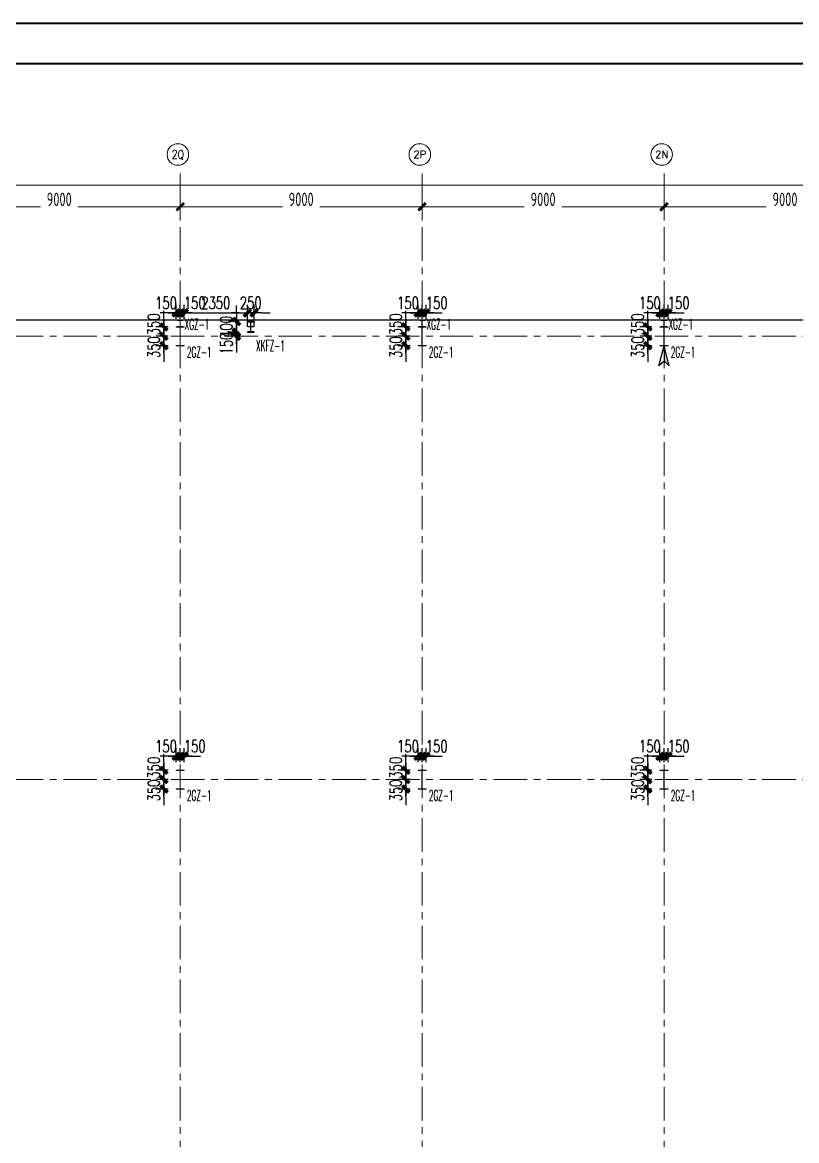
# Model space of a CAD drawing. Extents: x -1201378 to 2367219, y -619313 to 244905.
# Drawn here: x 84372 to 113175, y -11535 to 30085 of the extents above; entities that cross this region are included whole.
import ezdxf
from ezdxf.enums import TextEntityAlignment as Align

# ---------------------------------------------------------------- set-up
doc = ezdxf.new("R2010")
doc.units = 0
doc.header["$LTSCALE"] = 1000
doc.linetypes.add('CENTER', pattern=[2, 1.25, -0.25, 0.25, -0.25])
doc.linetypes.add('HIDDEN', pattern=[0.375, 0.25, -0.125])
doc.layers.get('0').update_dxf_attribs({"linetype": 'CONTINUOUS'})
doc.layers.get('Defpoints').update_dxf_attribs({"linetype": 'CONTINUOUS'})
for name, color, linetype in [('0-cxFrame', 155, 'CONTINUOUS'), ('A-AXIS-DP', 126, 'CONTINUOUS'), ('S-CJGC', 5, 'CONTINUOUS'), ('S-DIMZ', 115, 'CONTINUOUS'), ('S-SGJ', 21, 'CONTINUOUS'), ('S-SHAPE2', 165, 'HIDDEN')]:
    doc.layers.add(name, color=color, linetype=linetype)
for name, color, linetype, lineweight in [('0-cxText', 131, 'CONTINUOUS', 25), ('S-axis', 111, 'CONTINUOUS', 0), ('S-col', 2, 'CONTINUOUS', 0), ('S-dote', 5, 'CENTER', 0)]:
    doc.layers.add(name, color=color, linetype=linetype, lineweight=lineweight)
doc.styles.add('_TCH_AXIS', font='COMPLEX', dxfattribs={"bigfont": 'GBCBIG'})
doc.styles.add('cx_tuming', font='simhei.ttf')
doc.styles.add('cx_tuqian1', font='')
doc.styles.add('SS1', font='tj-romans1.shx', dxfattribs={"width": 0.7, "bigfont": 'tj-hztxt1.shx'})
doc.styles.add('TSSD_Dimension', font='tssdeng.shx', dxfattribs={"width": 0.7, "bigfont": 'hztxt.shx'})
doc.styles.add('黑体', font='simhei.ttf', dxfattribs={"width": 0.8})
doc.styles.get('cx_tuqian1').set_extended_font_data('SimSun')
doc.dimstyles.new('S-150-ARCHI', dxfattribs={"dimscale": 150, "dimtxt": 3, "dimasz": 2, "dimexe": 2, "dimexo": 2, "dimgap": 1, "dimtad": 1, "dimdec": 0, "dimzin": 0, "dimdsep": 46, "dimtxsty": 'SS1', "dimblk1": 'TT', "dimblk2": 'TT', "dimsah": 1, "dimcen": 1, "dimclrd": 256, "dimclre": 256, "dimclrt": 256, "dimadec": 0, "dimazin": 0, "dimtfac": 1, "dimtdec": 0, "dimtix": 1, "dimtmove": 2, "dimatfit": 0, "dimldrblk": 'TT', "dimfxl": 2, "dimtolj": 1, "dimtzin": 0, "dimarcsym": 0})
doc.dimstyles.new('TSSD_200_200', dxfattribs={"dimtxt": 500, "dimasz": 200, "dimexe": 200, "dimexo": 500, "dimgap": 200, "dimtad": 1, "dimdec": 0, "dimzin": 0, "dimdsep": 46, "dimtxsty": 'TSSD_Dimension', "dimblk": 'ARCHTICK', "dimcen": 0, "dimdle": 200, "dimclrt": 7, "dimadec": 0, "dimazin": 0, "dimtfac": 1, "dimtdec": 0, "dimtix": 1, "dimtmove": 2, "dimatfit": 3, "dimfxl": 1, "dimtolj": 1, "dimtzin": 0, "dimarcsym": 0})

# ---------------------------------------------------------------- blocks, each defined once
blk = doc.blocks.new('_ArchTick')
at = {"color": 0, "linetype": 'ByBlock', "const_width": 0.5}
blk.add_lwpolyline([(-0.71, -0.71), (0.71, 0.71)], dxfattribs=at)
blk = doc.blocks.new('*D96')
at = {"layer": 'Defpoints', "color": 0, "transparency": 16777216}
for p in [(-209758, -176778), (-218758, -177738), (-209758, -177738)]:
    blk.add_point(p, dxfattribs=at)
at = {"layer": 'S-axis', "color": 0, "lineweight": -2, "transparency": 16777216}
for p, q in [((-218958, -176778), (-214957, -176778)), ((-218758, -177238), (-218758, -176578)), ((-209558, -176778), (-213560, -176778)), ((-209758, -177238), (-209758, -176578))]:
    blk.add_line(p, q, dxfattribs=at)
at = {"layer": 'S-axis', "color": 0, "lineweight": -2, "transparency": 16777216, "xscale": 200, "yscale": 200, "zscale": 200, "rotation": 180}
blk.add_blockref('_ArchTick', (-218758, -176778), dxfattribs=at)
at = {"layer": 'S-axis', "color": 0, "lineweight": -2, "transparency": 16777216, "xscale": 200, "yscale": 200, "zscale": 200}
blk.add_blockref('_ArchTick', (-209758, -176778), dxfattribs=at)
at = {"layer": 'S-axis', "color": 7, "transparency": 16777216, "insert": (-214258, -176503), "char_height": 500, "attachment_point": 5, "style": 'TSSD_Dimension'}
blk.add_mtext('\\A1;9000', dxfattribs=at)
blk = doc.blocks.new('*D97')
at = {"layer": 'Defpoints', "color": 0, "transparency": 16777216}
for p in [(-200758, -176778), (-209758, -177738), (-200758, -177738)]:
    blk.add_point(p, dxfattribs=at)
at = {"layer": 'S-axis', "color": 0, "lineweight": -2, "transparency": 16777216}
for p, q in [((-209958, -176778), (-205957, -176778)), ((-209758, -177238), (-209758, -176578)), ((-200558, -176778), (-204560, -176778)), ((-200758, -177238), (-200758, -176578))]:
    blk.add_line(p, q, dxfattribs=at)
at = {"layer": 'S-axis', "color": 0, "lineweight": -2, "transparency": 16777216, "xscale": 200, "yscale": 200, "zscale": 200, "rotation": 180}
blk.add_blockref('_ArchTick', (-209758, -176778), dxfattribs=at)
at = {"layer": 'S-axis', "color": 0, "lineweight": -2, "transparency": 16777216, "xscale": 200, "yscale": 200, "zscale": 200}
blk.add_blockref('_ArchTick', (-200758, -176778), dxfattribs=at)
at = {"layer": 'S-axis', "color": 7, "transparency": 16777216, "insert": (-205258, -176503), "char_height": 500, "attachment_point": 5, "style": 'TSSD_Dimension'}
blk.add_mtext('\\A1;9000', dxfattribs=at)
blk = doc.blocks.new('*D98')
at = {"layer": 'Defpoints', "color": 0, "transparency": 16777216}
for p in [(-191758, -176778), (-200758, -177738), (-191758, -177738)]:
    blk.add_point(p, dxfattribs=at)
at = {"layer": 'S-axis', "color": 0, "lineweight": -2, "transparency": 16777216}
for p, q in [((-200958, -176778), (-196957, -176778)), ((-200758, -177238), (-200758, -176578)), ((-191558, -176778), (-195560, -176778)), ((-191758, -177238), (-191758, -176578))]:
    blk.add_line(p, q, dxfattribs=at)
at = {"layer": 'S-axis', "color": 0, "lineweight": -2, "transparency": 16777216, "xscale": 200, "yscale": 200, "zscale": 200, "rotation": 180}
blk.add_blockref('_ArchTick', (-200758, -176778), dxfattribs=at)
at = {"layer": 'S-axis', "color": 0, "lineweight": -2, "transparency": 16777216, "xscale": 200, "yscale": 200, "zscale": 200}
blk.add_blockref('_ArchTick', (-191758, -176778), dxfattribs=at)
at = {"layer": 'S-axis', "color": 7, "transparency": 16777216, "insert": (-196258, -176503), "char_height": 500, "attachment_point": 5, "style": 'TSSD_Dimension'}
blk.add_mtext('\\A1;9000', dxfattribs=at)
blk = doc.blocks.new('*D99')
at = {"layer": 'Defpoints', "color": 0, "transparency": 16777216}
for p in [(-182758, -176778), (-191758, -177738), (-182758, -177738)]:
    blk.add_point(p, dxfattribs=at)
at = {"layer": 'S-axis', "color": 0, "lineweight": -2, "transparency": 16777216}
for p, q in [((-191958, -176778), (-187957, -176778)), ((-191758, -177238), (-191758, -176578)), ((-182558, -176778), (-186560, -176778)), ((-182758, -177238), (-182758, -176578))]:
    blk.add_line(p, q, dxfattribs=at)
at = {"layer": 'S-axis', "color": 0, "lineweight": -2, "transparency": 16777216, "xscale": 200, "yscale": 200, "zscale": 200, "rotation": 180}
blk.add_blockref('_ArchTick', (-191758, -176778), dxfattribs=at)
at = {"layer": 'S-axis', "color": 0, "lineweight": -2, "transparency": 16777216, "xscale": 200, "yscale": 200, "zscale": 200}
blk.add_blockref('_ArchTick', (-182758, -176778), dxfattribs=at)
at = {"layer": 'S-axis', "color": 7, "transparency": 16777216, "insert": (-187258, -176503), "char_height": 500, "attachment_point": 5, "style": 'TSSD_Dimension'}
blk.add_mtext('\\A1;9000', dxfattribs=at)
blk = doc.blocks.new('*D112')
at = {"layer": 'Defpoints', "color": 0, "transparency": 16777216}
for p in [(-82958, -175978), (-240958, -177638), (-82958, -177638)]:
    blk.add_point(p, dxfattribs=at)
at = {"layer": 'S-axis', "color": 0, "lineweight": -2, "transparency": 16777216}
for p, q in [((-241158, -175978), (-162899, -175978)), ((-240958, -177138), (-240958, -175778)), ((-82758, -175978), (-161018, -175978)), ((-82958, -177138), (-82958, -175778))]:
    blk.add_line(p, q, dxfattribs=at)
at = {"layer": 'S-axis', "color": 0, "lineweight": -2, "transparency": 16777216, "xscale": 200, "yscale": 200, "zscale": 200, "rotation": 180}
blk.add_blockref('_ArchTick', (-240958, -175978), dxfattribs=at)
at = {"layer": 'S-axis', "color": 0, "lineweight": -2, "transparency": 16777216, "xscale": 200, "yscale": 200, "zscale": 200}
blk.add_blockref('_ArchTick', (-82958, -175978), dxfattribs=at)
at = {"layer": 'S-axis', "color": 7, "transparency": 16777216, "insert": (-161958, -175703), "char_height": 500, "attachment_point": 5, "style": 'TSSD_Dimension'}
blk.add_mtext('\\A1;158000', dxfattribs=at)
blk = doc.blocks.new('nt66')
at = {"layer": 'S-col'}
blk.add_lwpolyline([(-195790, 766820), (-195490, 766820), (-195490, 766808), (-195636, 766808), (-195636, 766132), (-195490, 766132), (-195490, 766120), (-195790, 766120), (-195790, 766132), (-195644, 766132), (-195644, 766808), (-195790, 766808)], close=True, dxfattribs=at)
blk = doc.blocks.new('33333')
for p in [(-59214, -43900), (-50214, -43900), (-41214, -43900), (-59214, -60400), (-50214, -60400), (-41214, -60400)]:
    blk.add_blockref('nt66', p)
blk = doc.blocks.new('TK22.A0 L(Dragon)')
at = {"layer": '0-cxFrame', "color": 7, "const_width": 0.5}
blk.add_lwpolyline([(0, 0), (-1486, 0), (-1486, 841), (0, 841)], close=True, dxfattribs=at)
at = {"layer": '0-cxFrame', "const_width": 0.5}
blk.add_lwpolyline([(-80, 10), (-1466, 10), (-1466, 831), (-80, 831)], close=True, dxfattribs=at)
at = {"style": '黑体', "flags": 4}
blk.add_attdef('图幅', text='', height=3.3, dxfattribs=at).set_placement((-40, 3), align=Align.RIGHT)
at = {"layer": '0-cxText', "flags": 4}
for tag, height, style, p in [('建设单位', 3.5, 'cx_tuming', (-45, 240)), ('项目名称', 3.5, 'cx_tuming', (-45, 210)), ('子项名称', 3.5, 'cx_tuming', (-45, 180)), ('工程编号', 3.3, 'cx_tuqian1', (-35, 165)), ('图名1', 3.5, 'cx_tuming', (-45, 87)), ('图名2', 3.5, 'cx_tuming', (-45, 79)), ('图名3', 3.5, 'cx_tuming', (-45, 71)), ('出图日期', 3.3, 'cx_tuqian1', (-39, 60)), ('专业', 3.3, 'cx_tuqian1', (-55, 52)), ('图号', 3.3, 'cx_tuqian1', (-55, 44)), ('版次', 3.3, 'cx_tuqian1', (-20, 44))]:
    blk.add_attdef(tag, text='', height=height, dxfattribs=dict(at, style=style)).set_placement(p, align=Align.MIDDLE)
at = {"layer": 'Defpoints', "color": 6, "flags": 4}
for tag, height, style, p in [('tufu', 3.3, '黑体', (-12, 12)), ('dwfname', 4, 'cx_tuqian1', (-80, 3))]:
    blk.add_attdef(tag, text='', height=height, dxfattribs=dict(at, style=style)).set_placement(p, align=Align.RIGHT)
blk = doc.blocks.new('TT')
blk.add_line((-0.97, 0), (0.97, 0))
at = {"const_width": 0.45}
blk.add_lwpolyline([(-0.44, -0.44), (0.44, 0.44)], dxfattribs=at)
blk = doc.blocks.new('*D4629')
at = {"layer": 'Defpoints', "color": 0, "transparency": 16777216}
for p in [(90242, 2770), (90242, 2252), (90392, 2252)]:
    blk.add_point(p, dxfattribs=at)
at = {"layer": 'S-DIMZ', "lineweight": -2, "transparency": 16777216}
for p, q in [((90242, 2552), (90242, 3070)), ((90392, 2552), (90392, 3070)), ((89942, 2770), (89642, 2770)), ((90392, 2770), (90242, 2770)), ((90692, 2770), (90992, 2770))]:
    blk.add_line(p, q, dxfattribs=at)
at = {"layer": 'S-DIMZ', "lineweight": -2, "transparency": 16777216, "xscale": 300, "yscale": 300, "zscale": 300}
blk.add_blockref('TT', (90242, 2770), dxfattribs=at)
at = {"layer": 'S-DIMZ', "lineweight": -2, "transparency": 16777216, "xscale": 300, "yscale": 300, "zscale": 300, "rotation": 180}
blk.add_blockref('TT', (90392, 2770), dxfattribs=at)
at = {"layer": 'S-DIMZ', "transparency": 16777216, "insert": (90785, 3145), "char_height": 450, "attachment_point": 5, "style": 'SS1'}
blk.add_mtext('\\A1;150', dxfattribs=at)
blk = doc.blocks.new('*D4630')
at = {"layer": 'Defpoints', "color": 0, "transparency": 16777216}
for p in [(90092, 2770), (90092, 2252), (90242, 2252)]:
    blk.add_point(p, dxfattribs=at)
at = {"layer": 'S-DIMZ', "lineweight": -2, "transparency": 16777216}
for p, q in [((90092, 2552), (90092, 3070)), ((90242, 2552), (90242, 3070)), ((89792, 2770), (89492, 2770)), ((90242, 2770), (90092, 2770)), ((90542, 2770), (90842, 2770))]:
    blk.add_line(p, q, dxfattribs=at)
at = {"layer": 'S-DIMZ', "lineweight": -2, "transparency": 16777216, "xscale": 300, "yscale": 300, "zscale": 300}
blk.add_blockref('TT', (90092, 2770), dxfattribs=at)
at = {"layer": 'S-DIMZ', "lineweight": -2, "transparency": 16777216, "xscale": 300, "yscale": 300, "zscale": 300, "rotation": 180}
blk.add_blockref('TT', (90242, 2770), dxfattribs=at)
at = {"layer": 'S-DIMZ', "transparency": 16777216, "insert": (89716, 3145), "char_height": 450, "attachment_point": 5, "style": 'SS1'}
blk.add_mtext('\\A1;150', dxfattribs=at)
blk = doc.blocks.new('*D4631')
at = {"layer": 'Defpoints', "color": 0, "transparency": 16777216}
for p in [(90092, 2252), (89638, 1902), (90092, 1902)]:
    blk.add_point(p, dxfattribs=at)
at = {"layer": 'S-DIMZ', "lineweight": -2, "transparency": 16777216}
for p, q in [((89638, 2552), (89638, 2852)), ((89792, 2252), (89338, 2252)), ((89638, 2252), (89638, 1902)), ((89792, 1902), (89338, 1902)), ((89638, 1602), (89638, 1302))]:
    blk.add_line(p, q, dxfattribs=at)
at = {"layer": 'S-DIMZ', "lineweight": -2, "transparency": 16777216, "xscale": 300, "yscale": 300, "zscale": 300}
for p, rotation in [((89638, 2252), 270), ((89638, 1902), 90)]:
    blk.add_blockref('TT', p, dxfattribs=dict(at, rotation=rotation))
at = {"layer": 'S-DIMZ', "transparency": 16777216, "insert": (89263, 2345), "char_height": 450, "attachment_point": 5, "rotation": 90, "style": 'SS1'}
blk.add_mtext('\\A1;350', dxfattribs=at)
blk = doc.blocks.new('*D4632')
at = {"layer": 'Defpoints', "color": 0, "transparency": 16777216}
for p in [(90092, 1902), (89638, 1552), (90092, 1552)]:
    blk.add_point(p, dxfattribs=at)
at = {"layer": 'S-DIMZ', "lineweight": -2, "transparency": 16777216}
for p, q in [((89638, 2202), (89638, 2502)), ((89792, 1902), (89338, 1902)), ((89638, 1902), (89638, 1552)), ((89792, 1552), (89338, 1552)), ((89638, 1252), (89638, 952))]:
    blk.add_line(p, q, dxfattribs=at)
at = {"layer": 'S-DIMZ', "lineweight": -2, "transparency": 16777216, "xscale": 300, "yscale": 300, "zscale": 300}
for p, rotation in [((89638, 1902), 270), ((89638, 1552), 90)]:
    blk.add_blockref('TT', p, dxfattribs=dict(at, rotation=rotation))
at = {"layer": 'S-DIMZ', "transparency": 16777216, "insert": (89263, 1498), "char_height": 450, "attachment_point": 5, "rotation": 90, "style": 'SS1'}
blk.add_mtext('\\A1;350', dxfattribs=at)
blk = doc.blocks.new('*D4641')
at = {"layer": 'Defpoints', "color": 0, "transparency": 16777216}
for p in [(99242, 2770), (99242, 2252), (99392, 2252)]:
    blk.add_point(p, dxfattribs=at)
at = {"layer": 'S-DIMZ', "lineweight": -2, "transparency": 16777216}
for p, q in [((99242, 2552), (99242, 3070)), ((99392, 2552), (99392, 3070)), ((98942, 2770), (98642, 2770)), ((99392, 2770), (99242, 2770)), ((99692, 2770), (99992, 2770))]:
    blk.add_line(p, q, dxfattribs=at)
at = {"layer": 'S-DIMZ', "lineweight": -2, "transparency": 16777216, "xscale": 300, "yscale": 300, "zscale": 300}
blk.add_blockref('TT', (99242, 2770), dxfattribs=at)
at = {"layer": 'S-DIMZ', "lineweight": -2, "transparency": 16777216, "xscale": 300, "yscale": 300, "zscale": 300, "rotation": 180}
blk.add_blockref('TT', (99392, 2770), dxfattribs=at)
at = {"layer": 'S-DIMZ', "transparency": 16777216, "insert": (99785, 3145), "char_height": 450, "attachment_point": 5, "style": 'SS1'}
blk.add_mtext('\\A1;150', dxfattribs=at)
blk = doc.blocks.new('*D4642')
at = {"layer": 'Defpoints', "color": 0, "transparency": 16777216}
for p in [(99092, 2770), (99092, 2252), (99242, 2252)]:
    blk.add_point(p, dxfattribs=at)
at = {"layer": 'S-DIMZ', "lineweight": -2, "transparency": 16777216}
for p, q in [((99092, 2552), (99092, 3070)), ((99242, 2552), (99242, 3070)), ((98792, 2770), (98492, 2770)), ((99242, 2770), (99092, 2770)), ((99542, 2770), (99842, 2770))]:
    blk.add_line(p, q, dxfattribs=at)
at = {"layer": 'S-DIMZ', "lineweight": -2, "transparency": 16777216, "xscale": 300, "yscale": 300, "zscale": 300}
blk.add_blockref('TT', (99092, 2770), dxfattribs=at)
at = {"layer": 'S-DIMZ', "lineweight": -2, "transparency": 16777216, "xscale": 300, "yscale": 300, "zscale": 300, "rotation": 180}
blk.add_blockref('TT', (99242, 2770), dxfattribs=at)
at = {"layer": 'S-DIMZ', "transparency": 16777216, "insert": (98716, 3145), "char_height": 450, "attachment_point": 5, "style": 'SS1'}
blk.add_mtext('\\A1;150', dxfattribs=at)
blk = doc.blocks.new('*D4643')
at = {"layer": 'Defpoints', "color": 0, "transparency": 16777216}
for p in [(99092, 2252), (98638, 1902), (99092, 1902)]:
    blk.add_point(p, dxfattribs=at)
at = {"layer": 'S-DIMZ', "lineweight": -2, "transparency": 16777216}
for p, q in [((98638, 2552), (98638, 2852)), ((98792, 2252), (98338, 2252)), ((98638, 2252), (98638, 1902)), ((98792, 1902), (98338, 1902)), ((98638, 1602), (98638, 1302))]:
    blk.add_line(p, q, dxfattribs=at)
at = {"layer": 'S-DIMZ', "lineweight": -2, "transparency": 16777216, "xscale": 300, "yscale": 300, "zscale": 300}
for p, rotation in [((98638, 2252), 270), ((98638, 1902), 90)]:
    blk.add_blockref('TT', p, dxfattribs=dict(at, rotation=rotation))
at = {"layer": 'S-DIMZ', "transparency": 16777216, "insert": (98263, 2345), "char_height": 450, "attachment_point": 5, "rotation": 90, "style": 'SS1'}
blk.add_mtext('\\A1;350', dxfattribs=at)
blk = doc.blocks.new('*D4644')
at = {"layer": 'Defpoints', "color": 0, "transparency": 16777216}
for p in [(99092, 1902), (98638, 1552), (99092, 1552)]:
    blk.add_point(p, dxfattribs=at)
at = {"layer": 'S-DIMZ', "lineweight": -2, "transparency": 16777216}
for p, q in [((98638, 2202), (98638, 2502)), ((98792, 1902), (98338, 1902)), ((98638, 1902), (98638, 1552)), ((98792, 1552), (98338, 1552)), ((98638, 1252), (98638, 952))]:
    blk.add_line(p, q, dxfattribs=at)
at = {"layer": 'S-DIMZ', "lineweight": -2, "transparency": 16777216, "xscale": 300, "yscale": 300, "zscale": 300}
for p, rotation in [((98638, 1902), 270), ((98638, 1552), 90)]:
    blk.add_blockref('TT', p, dxfattribs=dict(at, rotation=rotation))
at = {"layer": 'S-DIMZ', "transparency": 16777216, "insert": (98263, 1498), "char_height": 450, "attachment_point": 5, "rotation": 90, "style": 'SS1'}
blk.add_mtext('\\A1;350', dxfattribs=at)
blk = doc.blocks.new('*D4655')
at = {"layer": 'Defpoints', "color": 0, "transparency": 16777216}
for p in [(108242, 2770), (108242, 2252), (108392, 2252)]:
    blk.add_point(p, dxfattribs=at)
at = {"layer": 'S-DIMZ', "lineweight": -2, "transparency": 16777216}
for p, q in [((108242, 2552), (108242, 3070)), ((108392, 2552), (108392, 3070)), ((107942, 2770), (107642, 2770)), ((108392, 2770), (108242, 2770)), ((108692, 2770), (108992, 2770))]:
    blk.add_line(p, q, dxfattribs=at)
at = {"layer": 'S-DIMZ', "lineweight": -2, "transparency": 16777216, "xscale": 300, "yscale": 300, "zscale": 300}
blk.add_blockref('TT', (108242, 2770), dxfattribs=at)
at = {"layer": 'S-DIMZ', "lineweight": -2, "transparency": 16777216, "xscale": 300, "yscale": 300, "zscale": 300, "rotation": 180}
blk.add_blockref('TT', (108392, 2770), dxfattribs=at)
at = {"layer": 'S-DIMZ', "transparency": 16777216, "insert": (108785, 3145), "char_height": 450, "attachment_point": 5, "style": 'SS1'}
blk.add_mtext('\\A1;150', dxfattribs=at)
blk = doc.blocks.new('*D4656')
at = {"layer": 'Defpoints', "color": 0, "transparency": 16777216}
for p in [(108092, 2770), (108092, 2252), (108242, 2252)]:
    blk.add_point(p, dxfattribs=at)
at = {"layer": 'S-DIMZ', "lineweight": -2, "transparency": 16777216}
for p, q in [((108092, 2552), (108092, 3070)), ((108242, 2552), (108242, 3070)), ((107792, 2770), (107492, 2770)), ((108242, 2770), (108092, 2770)), ((108542, 2770), (108842, 2770))]:
    blk.add_line(p, q, dxfattribs=at)
at = {"layer": 'S-DIMZ', "lineweight": -2, "transparency": 16777216, "xscale": 300, "yscale": 300, "zscale": 300}
blk.add_blockref('TT', (108092, 2770), dxfattribs=at)
at = {"layer": 'S-DIMZ', "lineweight": -2, "transparency": 16777216, "xscale": 300, "yscale": 300, "zscale": 300, "rotation": 180}
blk.add_blockref('TT', (108242, 2770), dxfattribs=at)
at = {"layer": 'S-DIMZ', "transparency": 16777216, "insert": (107716, 3145), "char_height": 450, "attachment_point": 5, "style": 'SS1'}
blk.add_mtext('\\A1;150', dxfattribs=at)
blk = doc.blocks.new('*D4657')
at = {"layer": 'Defpoints', "color": 0, "transparency": 16777216}
for p in [(108092, 2252), (107638, 1902), (108092, 1902)]:
    blk.add_point(p, dxfattribs=at)
at = {"layer": 'S-DIMZ', "lineweight": -2, "transparency": 16777216}
for p, q in [((107638, 2552), (107638, 2852)), ((107792, 2252), (107338, 2252)), ((107638, 2252), (107638, 1902)), ((107792, 1902), (107338, 1902)), ((107638, 1602), (107638, 1302))]:
    blk.add_line(p, q, dxfattribs=at)
at = {"layer": 'S-DIMZ', "lineweight": -2, "transparency": 16777216, "xscale": 300, "yscale": 300, "zscale": 300}
for p, rotation in [((107638, 2252), 270), ((107638, 1902), 90)]:
    blk.add_blockref('TT', p, dxfattribs=dict(at, rotation=rotation))
at = {"layer": 'S-DIMZ', "transparency": 16777216, "insert": (107263, 2345), "char_height": 450, "attachment_point": 5, "rotation": 90, "style": 'SS1'}
blk.add_mtext('\\A1;350', dxfattribs=at)
blk = doc.blocks.new('*D4658')
at = {"layer": 'Defpoints', "color": 0, "transparency": 16777216}
for p in [(108092, 1902), (107638, 1552), (108092, 1552)]:
    blk.add_point(p, dxfattribs=at)
at = {"layer": 'S-DIMZ', "lineweight": -2, "transparency": 16777216}
for p, q in [((107638, 2202), (107638, 2502)), ((107792, 1902), (107338, 1902)), ((107638, 1902), (107638, 1552)), ((107792, 1552), (107338, 1552)), ((107638, 1252), (107638, 952))]:
    blk.add_line(p, q, dxfattribs=at)
at = {"layer": 'S-DIMZ', "lineweight": -2, "transparency": 16777216, "xscale": 300, "yscale": 300, "zscale": 300}
for p, rotation in [((107638, 1902), 270), ((107638, 1552), 90)]:
    blk.add_blockref('TT', p, dxfattribs=dict(at, rotation=rotation))
at = {"layer": 'S-DIMZ', "transparency": 16777216, "insert": (107263, 1498), "char_height": 450, "attachment_point": 5, "rotation": 90, "style": 'SS1'}
blk.add_mtext('\\A1;350', dxfattribs=at)
blk = doc.blocks.new('*D4695')
at = {"layer": 'Defpoints', "color": 0, "transparency": 16777216}
for p in [(90242, 19270), (90242, 18752), (90392, 18752)]:
    blk.add_point(p, dxfattribs=at)
at = {"layer": 'S-DIMZ', "lineweight": -2, "transparency": 16777216}
for p, q in [((90242, 19052), (90242, 19570)), ((90392, 19052), (90392, 19570)), ((89942, 19270), (89642, 19270)), ((90392, 19270), (90242, 19270)), ((90692, 19270), (90992, 19270))]:
    blk.add_line(p, q, dxfattribs=at)
at = {"layer": 'S-DIMZ', "lineweight": -2, "transparency": 16777216, "xscale": 300, "yscale": 300, "zscale": 300}
blk.add_blockref('TT', (90242, 19270), dxfattribs=at)
at = {"layer": 'S-DIMZ', "lineweight": -2, "transparency": 16777216, "xscale": 300, "yscale": 300, "zscale": 300, "rotation": 180}
blk.add_blockref('TT', (90392, 19270), dxfattribs=at)
at = {"layer": 'S-DIMZ', "transparency": 16777216, "insert": (90785, 19645), "char_height": 450, "attachment_point": 5, "style": 'SS1'}
blk.add_mtext('\\A1;150', dxfattribs=at)
blk = doc.blocks.new('*D4696')
at = {"layer": 'Defpoints', "color": 0, "transparency": 16777216}
for p in [(90092, 19270), (90092, 18752), (90242, 18752)]:
    blk.add_point(p, dxfattribs=at)
at = {"layer": 'S-DIMZ', "lineweight": -2, "transparency": 16777216}
for p, q in [((90092, 19052), (90092, 19570)), ((90242, 19052), (90242, 19570)), ((89792, 19270), (89492, 19270)), ((90242, 19270), (90092, 19270)), ((90542, 19270), (90842, 19270))]:
    blk.add_line(p, q, dxfattribs=at)
at = {"layer": 'S-DIMZ', "lineweight": -2, "transparency": 16777216, "xscale": 300, "yscale": 300, "zscale": 300}
blk.add_blockref('TT', (90092, 19270), dxfattribs=at)
at = {"layer": 'S-DIMZ', "lineweight": -2, "transparency": 16777216, "xscale": 300, "yscale": 300, "zscale": 300, "rotation": 180}
blk.add_blockref('TT', (90242, 19270), dxfattribs=at)
at = {"layer": 'S-DIMZ', "transparency": 16777216, "insert": (89716, 19645), "char_height": 450, "attachment_point": 5, "style": 'SS1'}
blk.add_mtext('\\A1;150', dxfattribs=at)
blk = doc.blocks.new('*D4697')
at = {"layer": 'Defpoints', "color": 0, "transparency": 16777216}
for p in [(90092, 18752), (89638, 18402), (90092, 18402)]:
    blk.add_point(p, dxfattribs=at)
at = {"layer": 'S-DIMZ', "lineweight": -2, "transparency": 16777216}
for p, q in [((89638, 19052), (89638, 19352)), ((89792, 18752), (89338, 18752)), ((89638, 18752), (89638, 18402)), ((89792, 18402), (89338, 18402)), ((89638, 18102), (89638, 17802))]:
    blk.add_line(p, q, dxfattribs=at)
at = {"layer": 'S-DIMZ', "lineweight": -2, "transparency": 16777216, "xscale": 300, "yscale": 300, "zscale": 300}
for p, rotation in [((89638, 18752), 270), ((89638, 18402), 90)]:
    blk.add_blockref('TT', p, dxfattribs=dict(at, rotation=rotation))
at = {"layer": 'S-DIMZ', "transparency": 16777216, "insert": (89263, 18845), "char_height": 450, "attachment_point": 5, "rotation": 90, "style": 'SS1'}
blk.add_mtext('\\A1;350', dxfattribs=at)
blk = doc.blocks.new('*D4698')
at = {"layer": 'Defpoints', "color": 0, "transparency": 16777216}
for p in [(90092, 18402), (89638, 18052), (90092, 18052)]:
    blk.add_point(p, dxfattribs=at)
at = {"layer": 'S-DIMZ', "lineweight": -2, "transparency": 16777216}
for p, q in [((89638, 18702), (89638, 19002)), ((89792, 18402), (89338, 18402)), ((89638, 18402), (89638, 18052)), ((89792, 18052), (89338, 18052)), ((89638, 17752), (89638, 17452))]:
    blk.add_line(p, q, dxfattribs=at)
at = {"layer": 'S-DIMZ', "lineweight": -2, "transparency": 16777216, "xscale": 300, "yscale": 300, "zscale": 300}
for p, rotation in [((89638, 18402), 270), ((89638, 18052), 90)]:
    blk.add_blockref('TT', p, dxfattribs=dict(at, rotation=rotation))
at = {"layer": 'S-DIMZ', "transparency": 16777216, "insert": (89263, 17998), "char_height": 450, "attachment_point": 5, "rotation": 90, "style": 'SS1'}
blk.add_mtext('\\A1;350', dxfattribs=at)
blk = doc.blocks.new('*D4707')
at = {"layer": 'Defpoints', "color": 0, "transparency": 16777216}
for p in [(99242, 19270), (99242, 18752), (99392, 18752)]:
    blk.add_point(p, dxfattribs=at)
at = {"layer": 'S-DIMZ', "lineweight": -2, "transparency": 16777216}
for p, q in [((99242, 19052), (99242, 19570)), ((99392, 19052), (99392, 19570)), ((98942, 19270), (98642, 19270)), ((99392, 19270), (99242, 19270)), ((99692, 19270), (99992, 19270))]:
    blk.add_line(p, q, dxfattribs=at)
at = {"layer": 'S-DIMZ', "lineweight": -2, "transparency": 16777216, "xscale": 300, "yscale": 300, "zscale": 300}
blk.add_blockref('TT', (99242, 19270), dxfattribs=at)
at = {"layer": 'S-DIMZ', "lineweight": -2, "transparency": 16777216, "xscale": 300, "yscale": 300, "zscale": 300, "rotation": 180}
blk.add_blockref('TT', (99392, 19270), dxfattribs=at)
at = {"layer": 'S-DIMZ', "transparency": 16777216, "insert": (99785, 19645), "char_height": 450, "attachment_point": 5, "style": 'SS1'}
blk.add_mtext('\\A1;150', dxfattribs=at)
blk = doc.blocks.new('*D4708')
at = {"layer": 'Defpoints', "color": 0, "transparency": 16777216}
for p in [(99092, 19270), (99092, 18752), (99242, 18752)]:
    blk.add_point(p, dxfattribs=at)
at = {"layer": 'S-DIMZ', "lineweight": -2, "transparency": 16777216}
for p, q in [((99092, 19052), (99092, 19570)), ((99242, 19052), (99242, 19570)), ((98792, 19270), (98492, 19270)), ((99242, 19270), (99092, 19270)), ((99542, 19270), (99842, 19270))]:
    blk.add_line(p, q, dxfattribs=at)
at = {"layer": 'S-DIMZ', "lineweight": -2, "transparency": 16777216, "xscale": 300, "yscale": 300, "zscale": 300}
blk.add_blockref('TT', (99092, 19270), dxfattribs=at)
at = {"layer": 'S-DIMZ', "lineweight": -2, "transparency": 16777216, "xscale": 300, "yscale": 300, "zscale": 300, "rotation": 180}
blk.add_blockref('TT', (99242, 19270), dxfattribs=at)
at = {"layer": 'S-DIMZ', "transparency": 16777216, "insert": (98716, 19645), "char_height": 450, "attachment_point": 5, "style": 'SS1'}
blk.add_mtext('\\A1;150', dxfattribs=at)
blk = doc.blocks.new('*D4709')
at = {"layer": 'Defpoints', "color": 0, "transparency": 16777216}
for p in [(99092, 18752), (98638, 18402), (99092, 18402)]:
    blk.add_point(p, dxfattribs=at)
at = {"layer": 'S-DIMZ', "lineweight": -2, "transparency": 16777216}
for p, q in [((98638, 19052), (98638, 19352)), ((98792, 18752), (98338, 18752)), ((98638, 18752), (98638, 18402)), ((98792, 18402), (98338, 18402)), ((98638, 18102), (98638, 17802))]:
    blk.add_line(p, q, dxfattribs=at)
at = {"layer": 'S-DIMZ', "lineweight": -2, "transparency": 16777216, "xscale": 300, "yscale": 300, "zscale": 300}
for p, rotation in [((98638, 18752), 270), ((98638, 18402), 90)]:
    blk.add_blockref('TT', p, dxfattribs=dict(at, rotation=rotation))
at = {"layer": 'S-DIMZ', "transparency": 16777216, "insert": (98263, 18845), "char_height": 450, "attachment_point": 5, "rotation": 90, "style": 'SS1'}
blk.add_mtext('\\A1;350', dxfattribs=at)
blk = doc.blocks.new('*D4710')
at = {"layer": 'Defpoints', "color": 0, "transparency": 16777216}
for p in [(99092, 18402), (98638, 18052), (99092, 18052)]:
    blk.add_point(p, dxfattribs=at)
at = {"layer": 'S-DIMZ', "lineweight": -2, "transparency": 16777216}
for p, q in [((98638, 18702), (98638, 19002)), ((98792, 18402), (98338, 18402)), ((98638, 18402), (98638, 18052)), ((98792, 18052), (98338, 18052)), ((98638, 17752), (98638, 17452))]:
    blk.add_line(p, q, dxfattribs=at)
at = {"layer": 'S-DIMZ', "lineweight": -2, "transparency": 16777216, "xscale": 300, "yscale": 300, "zscale": 300}
for p, rotation in [((98638, 18402), 270), ((98638, 18052), 90)]:
    blk.add_blockref('TT', p, dxfattribs=dict(at, rotation=rotation))
at = {"layer": 'S-DIMZ', "transparency": 16777216, "insert": (98263, 17998), "char_height": 450, "attachment_point": 5, "rotation": 90, "style": 'SS1'}
blk.add_mtext('\\A1;350', dxfattribs=at)
blk = doc.blocks.new('*D4719')
at = {"layer": 'Defpoints', "color": 0, "transparency": 16777216}
for p in [(108242, 19270), (108242, 18752), (108392, 18752)]:
    blk.add_point(p, dxfattribs=at)
at = {"layer": 'S-DIMZ', "lineweight": -2, "transparency": 16777216}
for p, q in [((108242, 19052), (108242, 19570)), ((108392, 19052), (108392, 19570)), ((107942, 19270), (107642, 19270)), ((108392, 19270), (108242, 19270)), ((108692, 19270), (108992, 19270))]:
    blk.add_line(p, q, dxfattribs=at)
at = {"layer": 'S-DIMZ', "lineweight": -2, "transparency": 16777216, "xscale": 300, "yscale": 300, "zscale": 300}
blk.add_blockref('TT', (108242, 19270), dxfattribs=at)
at = {"layer": 'S-DIMZ', "lineweight": -2, "transparency": 16777216, "xscale": 300, "yscale": 300, "zscale": 300, "rotation": 180}
blk.add_blockref('TT', (108392, 19270), dxfattribs=at)
at = {"layer": 'S-DIMZ', "transparency": 16777216, "insert": (108785, 19645), "char_height": 450, "attachment_point": 5, "style": 'SS1'}
blk.add_mtext('\\A1;150', dxfattribs=at)
blk = doc.blocks.new('*D4720')
at = {"layer": 'Defpoints', "color": 0, "transparency": 16777216}
for p in [(108092, 19270), (108092, 18752), (108242, 18752)]:
    blk.add_point(p, dxfattribs=at)
at = {"layer": 'S-DIMZ', "lineweight": -2, "transparency": 16777216}
for p, q in [((108092, 19052), (108092, 19570)), ((108242, 19052), (108242, 19570)), ((107792, 19270), (107492, 19270)), ((108242, 19270), (108092, 19270)), ((108542, 19270), (108842, 19270))]:
    blk.add_line(p, q, dxfattribs=at)
at = {"layer": 'S-DIMZ', "lineweight": -2, "transparency": 16777216, "xscale": 300, "yscale": 300, "zscale": 300}
blk.add_blockref('TT', (108092, 19270), dxfattribs=at)
at = {"layer": 'S-DIMZ', "lineweight": -2, "transparency": 16777216, "xscale": 300, "yscale": 300, "zscale": 300, "rotation": 180}
blk.add_blockref('TT', (108242, 19270), dxfattribs=at)
at = {"layer": 'S-DIMZ', "transparency": 16777216, "insert": (107716, 19645), "char_height": 450, "attachment_point": 5, "style": 'SS1'}
blk.add_mtext('\\A1;150', dxfattribs=at)
blk = doc.blocks.new('*D4721')
at = {"layer": 'Defpoints', "color": 0, "transparency": 16777216}
for p in [(108092, 18752), (107638, 18402), (108092, 18402)]:
    blk.add_point(p, dxfattribs=at)
at = {"layer": 'S-DIMZ', "lineweight": -2, "transparency": 16777216}
for p, q in [((107638, 19052), (107638, 19352)), ((107792, 18752), (107338, 18752)), ((107638, 18752), (107638, 18402)), ((107792, 18402), (107338, 18402)), ((107638, 18102), (107638, 17802))]:
    blk.add_line(p, q, dxfattribs=at)
at = {"layer": 'S-DIMZ', "lineweight": -2, "transparency": 16777216, "xscale": 300, "yscale": 300, "zscale": 300}
for p, rotation in [((107638, 18752), 270), ((107638, 18402), 90)]:
    blk.add_blockref('TT', p, dxfattribs=dict(at, rotation=rotation))
at = {"layer": 'S-DIMZ', "transparency": 16777216, "insert": (107263, 18845), "char_height": 450, "attachment_point": 5, "rotation": 90, "style": 'SS1'}
blk.add_mtext('\\A1;350', dxfattribs=at)
blk = doc.blocks.new('*D4722')
at = {"layer": 'Defpoints', "color": 0, "transparency": 16777216}
for p in [(108092, 18402), (107638, 18052), (108092, 18052)]:
    blk.add_point(p, dxfattribs=at)
at = {"layer": 'S-DIMZ', "lineweight": -2, "transparency": 16777216}
for p, q in [((107638, 18702), (107638, 19002)), ((107792, 18402), (107338, 18402)), ((107638, 18402), (107638, 18052)), ((107792, 18052), (107338, 18052)), ((107638, 17752), (107638, 17452))]:
    blk.add_line(p, q, dxfattribs=at)
at = {"layer": 'S-DIMZ', "lineweight": -2, "transparency": 16777216, "xscale": 300, "yscale": 300, "zscale": 300}
for p, rotation in [((107638, 18402), 270), ((107638, 18052), 90)]:
    blk.add_blockref('TT', p, dxfattribs=dict(at, rotation=rotation))
at = {"layer": 'S-DIMZ', "transparency": 16777216, "insert": (107263, 17998), "char_height": 450, "attachment_point": 5, "rotation": 90, "style": 'SS1'}
blk.add_mtext('\\A1;350', dxfattribs=at)
blk = doc.blocks.new('S-CJGC')
at = {"layer": 'S-CJGC'}
for p, q in [((-131, -119), (0, 381)), ((131, -119), (0, 381)), ((0, 381), (0, 0)), ((0, 0), (-131, -119)), ((0, 0), (131, -119))]:
    blk.add_line(p, q, dxfattribs=at)
blk.add_solid([(131, -119), (0, 0), (0, 381)], dxfattribs=at)
blk = doc.blocks.new('*D6746')
at = {"layer": 'Defpoints', "color": 0, "transparency": 16777216}
for p in [(92742, 19270), (90392, 18752), (92742, 18452)]:
    blk.add_point(p, dxfattribs=at)
at = {"layer": 'S-DIMZ', "lineweight": -2, "transparency": 16777216}
for p, q in [((90392, 19052), (90392, 19570)), ((92742, 18752), (92742, 19570)), ((90692, 19270), (92442, 19270))]:
    blk.add_line(p, q, dxfattribs=at)
at = {"layer": 'S-DIMZ', "lineweight": -2, "transparency": 16777216, "xscale": 300, "yscale": 300, "zscale": 300, "rotation": 180}
blk.add_blockref('TT', (90392, 19270), dxfattribs=at)
at = {"layer": 'S-DIMZ', "lineweight": -2, "transparency": 16777216, "xscale": 300, "yscale": 300, "zscale": 300}
blk.add_blockref('TT', (92742, 19270), dxfattribs=at)
at = {"layer": 'S-DIMZ', "transparency": 16777216, "insert": (91567, 19645), "char_height": 450, "attachment_point": 5, "style": 'SS1'}
blk.add_mtext('\\A1;2350', dxfattribs=at)
blk = doc.blocks.new('*D6747')
at = {"layer": 'Defpoints', "color": 0, "transparency": 16777216}
for p in [(92992, 19270), (92742, 18452), (92992, 18452)]:
    blk.add_point(p, dxfattribs=at)
at = {"layer": 'S-DIMZ', "lineweight": -2, "transparency": 16777216}
for p, q in [((92742, 18752), (92742, 19570)), ((92992, 18752), (92992, 19570)), ((92442, 19270), (92142, 19270)), ((92742, 19270), (92992, 19270)), ((93292, 19270), (93592, 19270))]:
    blk.add_line(p, q, dxfattribs=at)
at = {"layer": 'S-DIMZ', "lineweight": -2, "transparency": 16777216, "xscale": 300, "yscale": 300, "zscale": 300}
blk.add_blockref('TT', (92742, 19270), dxfattribs=at)
at = {"layer": 'S-DIMZ', "lineweight": -2, "transparency": 16777216, "xscale": 300, "yscale": 300, "zscale": 300, "rotation": 180}
blk.add_blockref('TT', (92992, 19270), dxfattribs=at)
at = {"layer": 'S-DIMZ', "transparency": 16777216, "insert": (92867, 19645), "char_height": 450, "attachment_point": 5, "style": 'SS1'}
blk.add_mtext('\\A1;250', dxfattribs=at)
blk = doc.blocks.new('*D6748')
at = {"layer": 'Defpoints', "color": 0, "transparency": 16777216}
for p in [(92335, 18552), (92742, 18552), (92742, 18402)]:
    blk.add_point(p, dxfattribs=at)
at = {"layer": 'S-DIMZ', "lineweight": -2, "transparency": 16777216}
for p, q in [((92335, 18852), (92335, 19152)), ((92442, 18552), (92035, 18552)), ((92442, 18402), (92035, 18402)), ((92335, 18402), (92335, 18552)), ((92335, 18102), (92335, 17802))]:
    blk.add_line(p, q, dxfattribs=at)
at = {"layer": 'S-DIMZ', "lineweight": -2, "transparency": 16777216, "xscale": 300, "yscale": 300, "zscale": 300}
for p, rotation in [((92335, 18552), 270), ((92335, 18402), 90)]:
    blk.add_blockref('TT', p, dxfattribs=dict(at, rotation=rotation))
at = {"layer": 'S-DIMZ', "transparency": 16777216, "insert": (91960, 18134), "char_height": 450, "attachment_point": 5, "rotation": 90, "style": 'SS1'}
blk.add_mtext('\\A1;150', dxfattribs=at)
blk = doc.blocks.new('*D6749')
at = {"layer": 'Defpoints', "color": 0, "transparency": 16777216}
for p in [(92335, 18952), (92742, 18952), (92742, 18552)]:
    blk.add_point(p, dxfattribs=at)
at = {"layer": 'S-DIMZ', "lineweight": -2, "transparency": 16777216}
for p, q in [((92335, 19252), (92335, 19552)), ((92442, 18952), (92035, 18952)), ((92335, 18552), (92335, 18952)), ((92442, 18552), (92035, 18552)), ((92335, 18252), (92335, 17952))]:
    blk.add_line(p, q, dxfattribs=at)
at = {"layer": 'S-DIMZ', "lineweight": -2, "transparency": 16777216, "xscale": 300, "yscale": 300, "zscale": 300}
for p, rotation in [((92335, 18952), 270), ((92335, 18552), 90)]:
    blk.add_blockref('TT', p, dxfattribs=dict(at, rotation=rotation))
at = {"layer": 'S-DIMZ', "transparency": 16777216, "insert": (91960, 18752), "char_height": 450, "attachment_point": 5, "rotation": 90, "style": 'SS1'}
blk.add_mtext('\\A1;400', dxfattribs=at)
blk = doc.blocks.new('2#轴网')
at = {"layer": 'S-axis'}
for centre in [(-209843.4, -174832), (-200843.4, -174832), (-191843.4, -174832)]:
    blk.add_circle(centre, 400, dxfattribs=at)
at = {"layer": 'S-dote'}
for p, q in [((-209758.5, -270787), (-209758.5, -175298.2)), ((-200758.5, -270787), (-200758.5, -175298.2)), ((-191758.5, -270787), (-191758.5, -175298.2)), ((-74854.3, -181598.2), (-251154.3, -181598.2)), ((-74854.3, -198098.2), (-251154.3, -198098.2))]:
    blk.add_line(p, q, dxfattribs=at)
at = {"layer": 'S-axis', "style": '_TCH_AXIS', "width": 0.807692}
blk.add_text('2Q', height=327.87, dxfattribs=at).set_placement((-210070.4, -174996), (-209616.4, -174996), align=Align.FIT)
at = {"layer": 'S-axis', "style": '_TCH_AXIS'}
for s, height, p, p2 in [('2P', 276.42, (-201086.9, -174970.3), (-200599.9, -174970.3)), ('2N', 265.5, (-192089.9, -174964.8), (-191596.8, -174964.8))]:
    blk.add_text(s, height=height, dxfattribs=at).set_placement(p, p2, align=Align.FIT)
at = {"layer": 'S-axis'}
for base, p1, p2, picture, middle in [((-82958.5, -175978.2), (-240958.5, -177638.2), (-82958.5, -177638.2), '*D112', (-161958.5, -175703.2)), ((-209758.5, -176778.2), (-218758.5, -177738.2), (-209758.5, -177738.2), '*D96', (-214258.5, -176503.2)), ((-200758.5, -176778.2), (-209758.5, -177738.2), (-200758.5, -177738.2), '*D97', (-205258.5, -176503.2)), ((-191758.5, -176778.2), (-200758.5, -177738.2), (-191758.5, -177738.2), '*D98', (-196258.5, -176503.2)), ((-182758.5, -176778.2), (-191758.5, -177738.2), (-182758.5, -177738.2), '*D99', (-187258.5, -176503.2))]:
    dim = blk.add_linear_dim(base=base, p1=p1, p2=p2, angle=0, dimstyle='TSSD_200_200', dxfattribs=at)
    dim.commit()
    dim.dimension.update_dxf_attribs({"geometry": picture, "text_midpoint": middle, "dimtype": 161})

msp = doc.modelspace()

# ---------------------------------------------------------------- linework, layer by layer
at = {"layer": 'A-AXIS-DP', "color": 1, "ltscale": 10000}
msp.add_lwpolyline([(92991.5, 18939.8), (92991.5, 18951.8), (92741.5, 18951.8), (92741.5, 18939.8), (92862.5, 18939.8), (92862.5, 18563.8), (92741.5, 18563.8), (92741.5, 18551.8), (92991.5, 18551.8), (92991.5, 18563.8), (92870.5, 18563.8), (92870.5, 18939.8)], close=True, dxfattribs=at)
at = {"layer": 'S-col'}
for points in [[(90341.5, 18751.8), (90141.5, 18751.8), (90141.5, 18763.8), (90237.5, 18763.8), (90237.5, 18989.8), (90141.5, 18989.8), (90141.5, 19001.8), (90341.5, 19001.8), (90341.5, 18989.8), (90245.5, 18989.8), (90245.5, 18763.8), (90341.5, 18763.8)], [(99341.5, 18751.8), (99141.5, 18751.8), (99141.5, 18763.8), (99237.5, 18763.8), (99237.5, 18989.8), (99141.5, 18989.8), (99141.5, 19001.8), (99341.5, 19001.8), (99341.5, 18989.8), (99245.5, 18989.8), (99245.5, 18763.8), (99341.5, 18763.8)], [(108341.5, 18751.8), (108141.5, 18751.8), (108141.5, 18763.8), (108237.5, 18763.8), (108237.5, 18989.8), (108141.5, 18989.8), (108141.5, 19001.8), (108341.5, 19001.8), (108341.5, 18989.8), (108245.5, 18989.8), (108245.5, 18763.8), (108341.5, 18763.8)]]:
    msp.add_lwpolyline(points, close=True, dxfattribs=at)
at = {"layer": 'S-col', "color": 3}
msp.add_lwpolyline([(92966.5, 18751.8), (92766.5, 18751.8), (92766.5, 18763.8), (92862.5, 18763.8), (92862.5, 18989.8), (92766.5, 18989.8), (92766.5, 19001.8), (92966.5, 19001.8), (92966.5, 18989.8), (92870.5, 18989.8), (92870.5, 18763.8), (92966.5, 18763.8)], close=True, dxfattribs=at)
at = {"layer": 'S-SHAPE2', "ltscale": 2, "const_width": 50}
msp.add_lwpolyline([(216991.5, -39196.8), (216991.5, -64698.2), (59091.5, -64698.2), (59091.5, -47113.7), (80543.5, 19001.8), (216991.5, 19001.8), (216991.5, 10151.8)], dxfattribs=at)

# ---------------------------------------------------------------- block references
at = {"layer": '0-cxFrame', "xscale": 150, "yscale": 150, "zscale": 150}
msp.add_blockref('TK22.A0 L(Dragon)', (249426.9, -96102.2), dxfattribs=at)
at = {"layer": 'S-axis'}
msp.add_blockref('2#轴网', (300000, 200000), dxfattribs=at)
at = {"layer": 'S-CJGC', "xscale": 1.5, "yscale": 1.5, "zscale": 1.5}
msp.add_blockref('S-CJGC', (108241.5, 17480.1), dxfattribs=at)
at = {"layer": 'S-col'}
msp.add_blockref('33333', (345095.7, -704168.2), dxfattribs=at)

# ---------------------------------------------------------------- texts
at = {"layer": 'S-SGJ', "style": 'SS1', "width": 0.5}
for s, p in [('XGZ-1', (90407.1, 18849.1)), ('XGZ-1', (99407.1, 18849.1)), ('XGZ-1', (108407.1, 18849.1)), ('2GZ-1', (90492.2, 17812.9)), ('XKFZ-1', (93065, 18052.1)), ('2GZ-1', (99492.2, 17812.9)), ('2GZ-1', (108492.2, 17812.9)), ('2GZ-1', (90492.2, 1312.9)), ('2GZ-1', (99492.2, 1312.9)), ('2GZ-1', (108492.2, 1312.9))]:
    msp.add_text(s, height=400, dxfattribs=at).set_placement(p, align=Align.MIDDLE_LEFT)

# ---------------------------------------------------------------- dimensions: what is measured, and where the dimension line sits
at = {"layer": 'S-DIMZ'}
for base, p1, p2, picture, middle in [((90091.5, 19269.6), (90241.5, 18751.8), (90091.5, 18751.8), '*D4696', (89716, 19644.6)), ((90241.5, 19269.6), (90391.5, 18751.8), (90241.5, 18751.8), '*D4695', (90784.5, 19644.6)), ((99091.5, 19269.6), (99241.5, 18751.8), (99091.5, 18751.8), '*D4708', (98716, 19644.6)), ((99241.5, 19269.6), (99391.5, 18751.8), (99241.5, 18751.8), '*D4707', (99784.5, 19644.6)), ((108091.5, 19269.6), (108241.5, 18751.8), (108091.5, 18751.8), '*D4720', (107716, 19644.6)), ((108241.5, 19269.6), (108391.5, 18751.8), (108241.5, 18751.8), '*D4719', (108784.5, 19644.6)), ((90091.5, 2769.6), (90241.5, 2251.8), (90091.5, 2251.8), '*D4630', (89716, 3144.6)), ((90241.5, 2769.6), (90391.5, 2251.8), (90241.5, 2251.8), '*D4629', (90784.5, 3144.6)), ((99091.5, 2769.6), (99241.5, 2251.8), (99091.5, 2251.8), '*D4642', (98716, 3144.6)), ((99241.5, 2769.6), (99391.5, 2251.8), (99241.5, 2251.8), '*D4641', (99784.5, 3144.6)), ((108091.5, 2769.6), (108241.5, 2251.8), (108091.5, 2251.8), '*D4656', (107716, 3144.6)), ((108241.5, 2769.6), (108391.5, 2251.8), (108241.5, 2251.8), '*D4655', (108784.5, 3144.6))]:
    dim = msp.add_linear_dim(base=base, p1=p1, p2=p2, dimstyle='S-150-ARCHI', dxfattribs=at)
    dim.commit()
    dim.dimension.update_dxf_attribs({"geometry": picture, "text_midpoint": middle, "dimtype": 160})
for base, p1, p2, picture, middle in [((92741.5, 19269.6), (90391.5, 18751.8), (92741.5, 18451.8), '*D6746', (91566.5, 19644.6)), ((92991.5, 19269.6), (92741.5, 18451.8), (92991.5, 18451.8), '*D6747', (92866.5, 19644.6))]:
    dim = msp.add_linear_dim(base=base, p1=p1, p2=p2, dimstyle='S-150-ARCHI', dxfattribs=at)
    dim.commit()
    dim.dimension.update_dxf_attribs({"geometry": picture, "text_midpoint": middle})
for base, p1, p2, angle, picture, middle in [((89638.4, 18401.8), (90091.5, 18751.8), (90091.5, 18401.8), 90, '*D4697', (89263.4, 18844.8)), ((92335.3, 18551.8), (92741.5, 18401.8), (92741.5, 18551.8), 270, '*D6748', (91960.3, 18134.4)), ((98638.4, 18401.8), (99091.5, 18751.8), (99091.5, 18401.8), 90, '*D4709', (98263.4, 18844.8)), ((107638.4, 18401.8), (108091.5, 18751.8), (108091.5, 18401.8), 90, '*D4721', (107263.4, 18844.8)), ((89638.4, 18051.8), (90091.5, 18401.8), (90091.5, 18051.8), 90, '*D4698', (89263.4, 17997.9)), ((98638.4, 18051.8), (99091.5, 18401.8), (99091.5, 18051.8), 90, '*D4710', (98263.4, 17997.9)), ((107638.4, 18051.8), (108091.5, 18401.8), (108091.5, 18051.8), 90, '*D4722', (107263.4, 17997.9)), ((89638.4, 1901.8), (90091.5, 2251.8), (90091.5, 1901.8), 90, '*D4631', (89263.4, 2344.8)), ((89638.4, 1551.8), (90091.5, 1901.8), (90091.5, 1551.8), 90, '*D4632', (89263.4, 1497.9)), ((98638.4, 1901.8), (99091.5, 2251.8), (99091.5, 1901.8), 90, '*D4643', (98263.4, 2344.8)), ((98638.4, 1551.8), (99091.5, 1901.8), (99091.5, 1551.8), 90, '*D4644', (98263.4, 1497.9)), ((107638.4, 1901.8), (108091.5, 2251.8), (108091.5, 1901.8), 90, '*D4657', (107263.4, 2344.8)), ((107638.4, 1551.8), (108091.5, 1901.8), (108091.5, 1551.8), 90, '*D4658', (107263.4, 1497.9))]:
    dim = msp.add_linear_dim(base=base, p1=p1, p2=p2, angle=angle, dimstyle='S-150-ARCHI', dxfattribs=at)
    dim.commit()
    dim.dimension.update_dxf_attribs({"geometry": picture, "text_midpoint": middle, "dimtype": 160})
dim = msp.add_linear_dim(base=(92335.3, 18951.8), p1=(92741.5, 18551.8), p2=(92741.5, 18951.8), angle=270, dimstyle='S-150-ARCHI', dxfattribs=at)
dim.commit()
dim.dimension.update_dxf_attribs({"geometry": '*D6749', "text_midpoint": (91960.3, 18751.8)})

doc.saveas('drawing.dxf')
